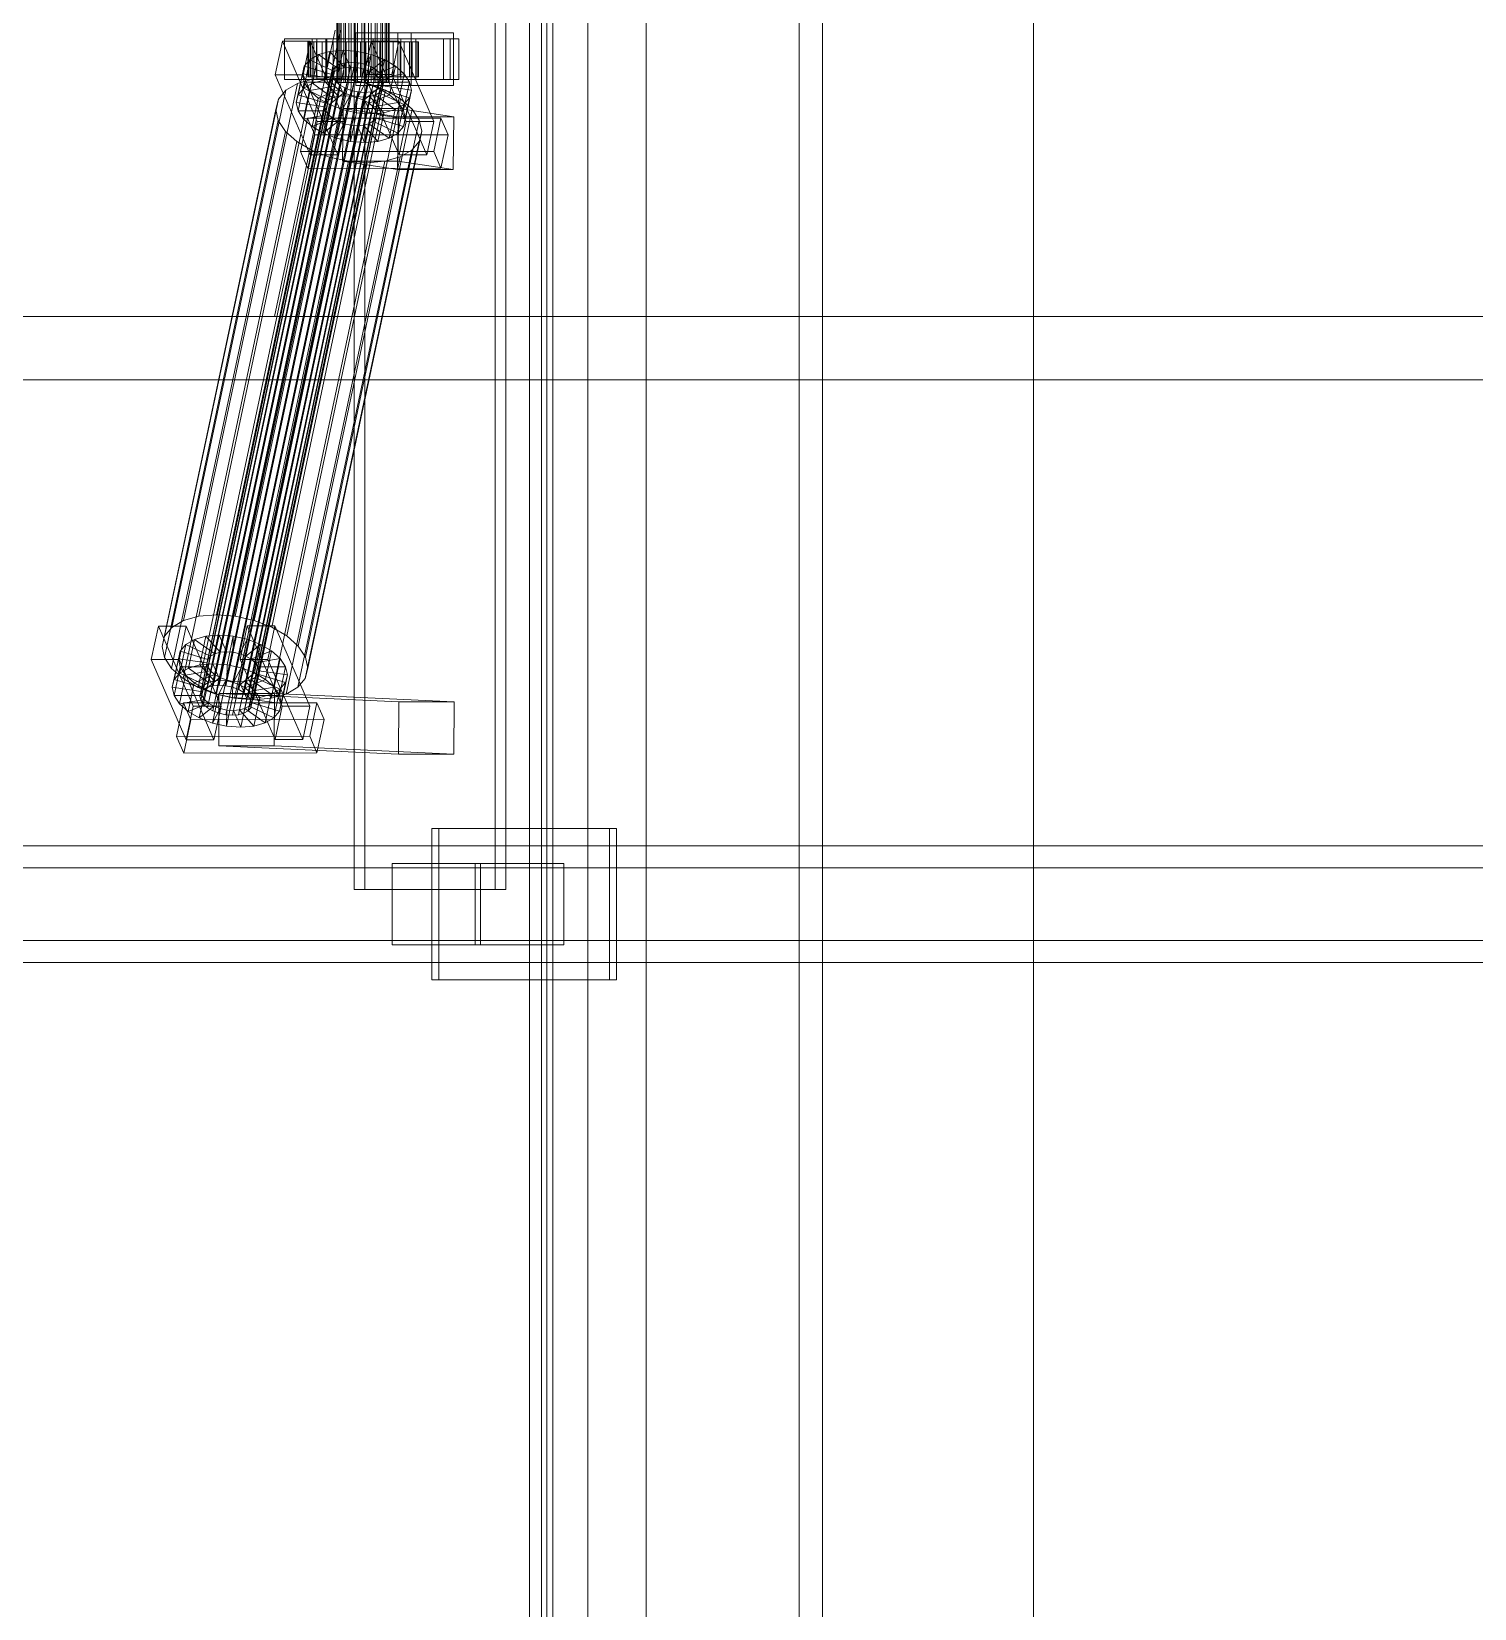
# Model space of a CAD drawing. Header units: millimetres. Extents: x -1970 to 34302, y -65268 to 6837.
# Drawn here: x 3628 to 4123, y -18672 to -18130 of the extents above; entities that cross this region are included whole.
import ezdxf

# ---------------------------------------------------------------- set-up
doc = ezdxf.new("R2010")
doc.units = ezdxf.units.MM
doc.layers.add('superior_C01', color=7, linetype='Continuous', lineweight=0)
doc.layers.add('superior_tolva', color=7, linetype='Continuous', lineweight=0)

msp = doc.modelspace()

# ---------------------------------------------------------------- linework, layer by layer
at = {"layer": 'superior_C01'}
for p, q in [((3739.091, -17575), (3739.091, -18425)), ((3742.743, -18425), (3742.743, -17575)), ((3787.481, -18425), (3787.481, -17575)), ((3791.133, -17575), (3791.133, -18425)), ((3733.111, -18148), (3733.111, -17852)), ((3733.307, -18148), (3733.307, -17852)), ((3733.528, -18148), (3733.528, -17852)), ((3734.102, -18148), (3734.102, -17852)), ((3734.529, -18148), (3734.529, -17852)), ((3735.442, -18148), (3735.442, -17852)), ((3736.046, -18148), (3736.046, -17852)), ((3737.236, -18148), (3737.236, -17852)), ((3737.976, -18148), (3737.976, -17852)), ((3739.362, -18148), (3739.362, -17852)), ((3740.187, -18148), (3740.187, -17852)), ((3741.674, -18148), (3741.674, -17852)), ((3742.528, -18148), (3742.528, -17852)), ((3744.015, -18148), (3744.015, -17852)), ((3744.841, -18148), (3744.841, -17852)), ((3746.226, -18148), (3746.226, -17852)), ((3746.966, -18148), (3746.966, -17852)), ((3748.156, -18148), (3748.156, -17852)), ((3748.76, -18148), (3748.76, -17852)), ((3749.673, -18148), (3749.673, -17852)), ((3750.1, -18148), (3750.1, -17852)), ((3750.674, -17852), (3750.674, -18148)), ((3750.895, -18148), (3750.895, -17852)), ((3751.091, -18148), (3751.091, -17852)), ((3732.553, -18130), (3711.715, -18228.298)), ((3713.532, -18228.298), (3734.37, -18130)), ((3714.395, -18133.859), (3711.964, -18145.327)), ((3723.921, -18133.847), (3714.395, -18133.859)), ((3726.394, -18161.391), (3714.395, -18133.859)), ((3724.622, -18133), (3715.097, -18133)), ((3715.097, -18133), (3715.097, -18147)), ((3729.707, -18133), (3715.097, -18133)), ((3721.489, -18145.315), (3723.921, -18133.847)), ((3723.536, -18134), (3723.123, -18134)), ((3723.123, -18134), (3733.111, -18134)), ((3723.123, -18146), (3723.123, -18134)), ((3723.123, -18134), (3724.003, -18134)), ((3725.214, -18134), (3723.536, -18134)), ((3723.536, -18134), (3733.307, -18134)), ((3723.536, -18146), (3723.536, -18134)), ((3723.921, -18133.847), (3735.92, -18161.379)), ((3724.003, -18134), (3733.528, -18134)), ((3724.003, -18146), (3724.003, -18134)), ((3724.003, -18134), (3726.116, -18134)), ((3724.622, -18147), (3724.622, -18133)), ((3724.622, -18133), (3739.232, -18133)), ((3728.044, -18134), (3725.214, -18134)), ((3725.214, -18134), (3734.102, -18134)), ((3725.214, -18146), (3725.214, -18134)), ((3726.116, -18134), (3734.529, -18134)), ((3726.116, -18146), (3726.116, -18134)), ((3726.116, -18134), (3729.319, -18134)), ((3771.963, -18133), (3726.241, -18133)), ((3726.241, -18133), (3726.241, -18147)), ((3729.284, -18133), (3726.241, -18133)), ((3731.831, -18134), (3728.044, -18134)), ((3728.044, -18134), (3735.442, -18134)), ((3728.044, -18146), (3728.044, -18134)), ((3729.284, -18147), (3729.284, -18133)), ((3729.284, -18133), (3775.007, -18133)), ((3729.319, -18134), (3736.046, -18134)), ((3729.319, -18146), (3729.319, -18134)), ((3729.319, -18134), (3733.393, -18134)), ((3729.707, -18147), (3729.707, -18133)), ((3729.707, -18133), (3739.232, -18133)), ((3736.318, -18134), (3731.831, -18134)), ((3731.831, -18134), (3737.236, -18134)), ((3731.831, -18146), (3731.831, -18134)), ((3733.111, -18134), (3733.307, -18134)), ((3733.111, -18134), (3733.111, -18146)), ((3733.528, -18134), (3733.111, -18134)), ((3733.307, -18134), (3734.102, -18134)), ((3733.307, -18134), (3733.307, -18146)), ((3733.393, -18134), (3737.976, -18134)), ((3733.393, -18146), (3733.393, -18134)), ((3733.393, -18134), (3738.06, -18134)), ((3733.528, -18134), (3733.528, -18146)), ((3734.529, -18134), (3733.528, -18134)), ((3734.102, -18134), (3735.442, -18134)), ((3734.102, -18134), (3734.102, -18146)), ((3734.529, -18134), (3734.529, -18146)), ((3736.046, -18134), (3734.529, -18134)), ((3735.442, -18134), (3737.236, -18134)), ((3735.442, -18134), (3735.442, -18146)), ((3736.046, -18134), (3736.046, -18146)), ((3737.976, -18134), (3736.046, -18134)), ((3741.199, -18134), (3736.318, -18134)), ((3736.318, -18134), (3739.362, -18134)), ((3736.318, -18146), (3736.318, -18134)), ((3737.236, -18134), (3739.362, -18134)), ((3737.236, -18134), (3737.236, -18146)), ((3737.976, -18134), (3737.976, -18146)), ((3740.187, -18134), (3737.976, -18134)), ((3738.06, -18134), (3740.187, -18134)), ((3738.06, -18146), (3738.06, -18134)), ((3738.06, -18134), (3743.003, -18134)), ((3739.232, -18133), (3739.232, -18147)), ((3739.362, -18134), (3741.674, -18134)), ((3739.362, -18134), (3739.362, -18146)), ((3758.627, -18131), (3739.576, -18131)), ((3739.576, -18131), (3739.576, -18149)), ((3754.065, -18131), (3739.576, -18131)), ((3740.187, -18134), (3740.187, -18146)), ((3742.528, -18134), (3740.187, -18134)), ((3746.142, -18134), (3741.199, -18134)), ((3741.199, -18134), (3741.674, -18134)), ((3741.199, -18146), (3741.199, -18134)), ((3741.674, -18134), (3744.015, -18134)), ((3741.674, -18134), (3741.674, -18146)), ((3744.877, -18133.821), (3742.446, -18145.289)), ((3743.003, -18134), (3742.528, -18134)), ((3742.528, -18134), (3742.528, -18146)), ((3744.841, -18134), (3742.528, -18134)), ((3743.003, -18146), (3743.003, -18134)), ((3743.003, -18134), (3747.884, -18134)), ((3746.142, -18134), (3744.015, -18134)), ((3744.015, -18134), (3746.226, -18134)), ((3744.015, -18134), (3744.015, -18146)), ((3747.884, -18134), (3744.841, -18134)), ((3744.841, -18134), (3744.841, -18146)), ((3746.966, -18134), (3744.841, -18134)), ((3754.402, -18133.809), (3744.877, -18133.821)), ((3756.876, -18161.353), (3744.877, -18133.821)), ((3755.104, -18133), (3745.579, -18133)), ((3745.579, -18133), (3745.579, -18147)), ((3760.189, -18133), (3745.579, -18133)), ((3750.809, -18134), (3746.142, -18134)), ((3746.142, -18146), (3746.142, -18134)), ((3750.809, -18134), (3746.226, -18134)), ((3746.226, -18134), (3748.156, -18134)), ((3746.226, -18134), (3746.226, -18146)), ((3752.371, -18134), (3746.966, -18134)), ((3746.966, -18134), (3746.966, -18146)), ((3748.76, -18134), (3746.966, -18134)), ((3747.884, -18146), (3747.884, -18134)), ((3747.884, -18134), (3752.371, -18134)), ((3754.883, -18134), (3748.156, -18134)), ((3748.156, -18134), (3749.673, -18134)), ((3748.156, -18134), (3748.156, -18146)), ((3756.159, -18134), (3748.76, -18134)), ((3748.76, -18134), (3748.76, -18146)), ((3750.1, -18134), (3748.76, -18134)), ((3758.086, -18134), (3749.673, -18134)), ((3749.673, -18134), (3750.674, -18134)), ((3749.673, -18134), (3749.673, -18146)), ((3758.988, -18134), (3750.1, -18134)), ((3750.1, -18134), (3750.1, -18146)), ((3750.895, -18134), (3750.1, -18134)), ((3750.674, -18134), (3760.2, -18134)), ((3750.674, -18146), (3750.674, -18134)), ((3750.674, -18134), (3751.091, -18134)), ((3754.883, -18134), (3750.809, -18134)), ((3750.809, -18146), (3750.809, -18134)), ((3760.666, -18134), (3750.895, -18134)), ((3750.895, -18134), (3750.895, -18146)), ((3751.091, -18134), (3750.895, -18134)), ((3761.08, -18134), (3751.091, -18134)), ((3751.091, -18134), (3751.091, -18146)), ((3751.971, -18145.277), (3754.402, -18133.809)), ((3752.371, -18146), (3752.371, -18134)), ((3752.371, -18134), (3756.159, -18134)), ((3754.065, -18149), (3754.065, -18131)), ((3754.065, -18131), (3773.116, -18131)), ((3754.402, -18133.809), (3766.401, -18161.341)), ((3758.086, -18134), (3754.883, -18134)), ((3754.883, -18146), (3754.883, -18134)), ((3755.104, -18147), (3755.104, -18133)), ((3755.104, -18133), (3769.714, -18133)), ((3756.159, -18146), (3756.159, -18134)), ((3756.159, -18134), (3758.988, -18134)), ((3760.2, -18134), (3758.086, -18134)), ((3758.086, -18146), (3758.086, -18134)), ((3758.627, -18149), (3758.627, -18131)), ((3758.627, -18131), (3773.116, -18131)), ((3758.988, -18146), (3758.988, -18134)), ((3758.988, -18134), (3760.666, -18134)), ((3760.189, -18147), (3760.189, -18133)), ((3760.189, -18133), (3769.714, -18133)), ((3760.2, -18134), (3760.2, -18146)), ((3761.08, -18134), (3760.2, -18134)), ((3760.666, -18146), (3760.666, -18134)), ((3760.666, -18134), (3761.08, -18134)), ((3761.08, -18146), (3761.08, -18134)), ((3769.714, -18133), (3769.714, -18147)), ((3771.963, -18147), (3771.963, -18133)), ((3771.963, -18133), (3775.007, -18133)), ((3773.116, -18131), (3773.116, -18149)), ((3775.007, -18133), (3775.007, -18147)), ((3690.607, -18355.022), (3735.93, -18141.224)), ((3692.749, -18354.844), (3738.072, -18141.045)), ((3695.045, -18355.017), (3740.368, -18141.218)), ((3721.735, -18149.985), (3723.818, -18140.156)), ((3723.818, -18140.156), (3721.926, -18142.416)), ((3726.812, -18138.419), (3723.818, -18140.156)), ((3723.818, -18140.156), (3732.322, -18144.203)), ((3724.728, -18148.249), (3726.812, -18138.419)), ((3730.702, -18137.325), (3726.812, -18138.419)), ((3726.812, -18138.419), (3733.74, -18143.38)), ((3728.619, -18147.155), (3730.702, -18137.325)), ((3735.225, -18136.948), (3730.702, -18137.325)), ((3730.702, -18137.325), (3735.583, -18142.862)), ((3733.141, -18146.777), (3735.225, -18136.948)), ((3735.93, -18141.224), (3734.087, -18141.742)), ((3740.071, -18137.313), (3735.225, -18136.948)), ((3735.225, -18136.948), (3737.725, -18142.683)), ((3738.072, -18141.045), (3735.93, -18141.224)), ((3737.987, -18147.143), (3740.071, -18137.313)), ((3740.368, -18141.218), (3738.072, -18141.045)), ((3740.071, -18137.313), (3740.02, -18142.856)), ((3744.91, -18138.396), (3740.071, -18137.313)), ((3742.66, -18141.731), (3740.368, -18141.218)), ((3744.91, -18138.396), (3742.313, -18143.369)), ((3742.827, -18148.226), (3744.91, -18138.396)), ((3749.414, -18140.123), (3744.446, -18144.188)), ((3749.414, -18140.123), (3744.91, -18138.396)), ((3747.33, -18149.953), (3749.414, -18140.123)), ((3753.273, -18142.377), (3749.414, -18140.123)), ((3686.136, -18358.68), (3731.459, -18144.881)), ((3686.426, -18360.017), (3731.749, -18146.218)), ((3686.45, -18357.434), (3731.773, -18143.635)), ((3687.346, -18356.363), (3732.669, -18142.565)), ((3688.764, -18355.541), (3734.087, -18141.742)), ((3691.775, -18330.692), (3730.847, -18146.383)), ((3697.337, -18355.53), (3742.66, -18141.731)), ((3699.47, -18356.348), (3744.793, -18142.549)), ((3701.298, -18357.415), (3746.621, -18143.617)), ((3702.698, -18358.659), (3748.02, -18144.861)), ((3748.895, -18146.196), (3703.572, -18359.995)), ((3711.964, -18145.327), (3721.489, -18145.315)), ((3711.964, -18145.327), (3723.963, -18172.859)), ((3719.18, -18154.877), (3721.263, -18145.047)), ((3719.842, -18152.246), (3721.926, -18142.416)), ((3721.926, -18142.416), (3721.263, -18145.047)), ((3721.263, -18145.047), (3731.111, -18146.52)), ((3721.263, -18145.047), (3721.876, -18147.868)), ((3733.489, -18172.847), (3721.489, -18145.315)), ((3721.926, -18142.416), (3731.425, -18145.274)), ((3733.111, -18146), (3723.123, -18146)), ((3723.123, -18146), (3723.536, -18146)), ((3724.003, -18146), (3723.123, -18146)), ((3733.307, -18146), (3723.536, -18146)), ((3723.536, -18146), (3725.214, -18146)), ((3733.528, -18146), (3724.003, -18146)), ((3726.116, -18146), (3724.003, -18146)), ((3730.847, -18146.383), (3724.801, -18146.887)), ((3734.102, -18146), (3725.214, -18146)), ((3725.214, -18146), (3728.044, -18146)), ((3734.529, -18146), (3726.116, -18146)), ((3729.319, -18146), (3726.116, -18146)), ((3735.442, -18146), (3728.044, -18146)), ((3728.044, -18146), (3731.831, -18146)), ((3731.111, -18146.52), (3729.028, -18156.35)), ((3736.046, -18146), (3729.319, -18146)), ((3733.393, -18146), (3729.319, -18146)), ((3731.425, -18145.274), (3729.341, -18155.103)), ((3732.322, -18144.203), (3730.238, -18154.033)), ((3737.325, -18146.872), (3730.847, -18146.383)), ((3731.111, -18146.52), (3731.425, -18145.274)), ((3731.402, -18147.856), (3731.111, -18146.52)), ((3731.425, -18145.274), (3732.322, -18144.203)), ((3731.773, -18143.635), (3731.459, -18144.881)), ((3731.459, -18144.881), (3731.749, -18146.218)), ((3733.74, -18143.38), (3731.656, -18153.21)), ((3731.749, -18146.218), (3732.623, -18147.554)), ((3732.669, -18142.565), (3731.773, -18143.635)), ((3737.236, -18146), (3731.831, -18146)), ((3731.831, -18146), (3736.318, -18146)), ((3732.322, -18144.203), (3733.74, -18143.38)), ((3734.087, -18141.742), (3732.669, -18142.565)), ((3733.307, -18146), (3733.111, -18146)), ((3733.111, -18146), (3733.528, -18146)), ((3734.102, -18146), (3733.307, -18146)), ((3737.976, -18146), (3733.393, -18146)), ((3738.06, -18146), (3733.393, -18146)), ((3735.583, -18142.862), (3733.499, -18152.692)), ((3733.528, -18146), (3734.529, -18146)), ((3733.74, -18143.38), (3735.583, -18142.862)), ((3735.442, -18146), (3734.102, -18146)), ((3734.529, -18146), (3736.046, -18146)), ((3737.236, -18146), (3735.442, -18146)), ((3735.583, -18142.862), (3737.725, -18142.683)), ((3737.725, -18142.683), (3735.641, -18152.513)), ((3736.046, -18146), (3737.976, -18146)), ((3739.362, -18146), (3736.318, -18146)), ((3736.318, -18146), (3741.199, -18146)), ((3739.362, -18146), (3737.236, -18146)), ((3737.725, -18142.683), (3740.02, -18142.856)), ((3740.02, -18142.856), (3737.936, -18152.686)), ((3737.976, -18146), (3740.187, -18146)), ((3740.187, -18146), (3738.06, -18146)), ((3743.003, -18146), (3738.06, -18146)), ((3741.674, -18146), (3739.362, -18146)), ((3740.02, -18142.856), (3742.313, -18143.369)), ((3740.187, -18146), (3742.528, -18146)), ((3742.313, -18143.369), (3740.229, -18153.199)), ((3741.674, -18146), (3741.199, -18146)), ((3741.199, -18146), (3746.142, -18146)), ((3744.015, -18146), (3741.674, -18146)), ((3742.313, -18143.369), (3744.446, -18144.188)), ((3744.446, -18144.188), (3742.362, -18154.017)), ((3742.446, -18145.289), (3751.971, -18145.277)), ((3742.446, -18145.289), (3754.445, -18172.821)), ((3742.528, -18146), (3743.003, -18146)), ((3742.528, -18146), (3744.841, -18146)), ((3744.793, -18142.549), (3742.66, -18141.731)), ((3747.884, -18146), (3743.003, -18146)), ((3746.226, -18146), (3744.015, -18146)), ((3744.015, -18146), (3746.142, -18146)), ((3746.274, -18145.255), (3744.19, -18155.085)), ((3744.446, -18144.188), (3746.274, -18145.255)), ((3746.621, -18143.617), (3744.793, -18142.549)), ((3744.841, -18146), (3747.884, -18146)), ((3744.841, -18146), (3746.966, -18146)), ((3747.673, -18146.499), (3745.589, -18156.329)), ((3746.142, -18146), (3750.809, -18146)), ((3748.156, -18146), (3746.226, -18146)), ((3746.226, -18146), (3750.809, -18146)), ((3753.273, -18142.377), (3746.274, -18145.255)), ((3746.274, -18145.255), (3747.673, -18146.499)), ((3748.02, -18144.861), (3746.621, -18143.617)), ((3746.966, -18146), (3752.371, -18146)), ((3746.966, -18146), (3748.76, -18146)), ((3756.227, -18145.003), (3747.673, -18146.499)), ((3747.673, -18146.499), (3748.548, -18147.835)), ((3752.371, -18146), (3747.884, -18146)), ((3748.895, -18146.196), (3748.02, -18144.861)), ((3749.673, -18146), (3748.156, -18146)), ((3748.156, -18146), (3754.883, -18146)), ((3748.76, -18146), (3756.159, -18146)), ((3748.76, -18146), (3750.1, -18146)), ((3749.185, -18147.533), (3748.895, -18146.196)), ((3750.674, -18146), (3749.673, -18146)), ((3749.673, -18146), (3758.086, -18146)), ((3750.1, -18146), (3758.988, -18146)), ((3750.1, -18146), (3750.895, -18146)), ((3760.2, -18146), (3750.674, -18146)), ((3751.091, -18146), (3750.674, -18146)), ((3750.809, -18146), (3754.883, -18146)), ((3750.895, -18146), (3760.666, -18146)), ((3750.895, -18146), (3751.091, -18146)), ((3751.091, -18146), (3761.08, -18146)), ((3751.19, -18152.207), (3753.273, -18142.377)), ((3763.97, -18172.809), (3751.971, -18145.277)), ((3756.159, -18146), (3752.371, -18146)), ((3756.227, -18145.003), (3753.273, -18142.377)), ((3754.143, -18154.833), (3756.227, -18145.003)), ((3754.883, -18146), (3758.086, -18146)), ((3758.988, -18146), (3756.159, -18146)), ((3758.073, -18147.823), (3756.227, -18145.003)), ((3758.086, -18146), (3760.2, -18146)), ((3760.666, -18146), (3758.988, -18146)), ((3760.2, -18146), (3761.08, -18146)), ((3761.08, -18146), (3760.666, -18146)), ((3676.527, -18334.981), (3715.598, -18150.672)), ((3680.528, -18332.659), (3719.6, -18148.35)), ((3685.729, -18331.197), (3724.801, -18146.887)), ((3687.3, -18361.352), (3732.623, -18147.554)), ((3688.7, -18362.596), (3734.022, -18148.798)), ((3690.528, -18363.664), (3735.851, -18149.865)), ((3692.661, -18364.482), (3737.984, -18150.683)), ((3694.953, -18364.995), (3740.276, -18151.196)), ((3697.249, -18365.168), (3742.572, -18151.369)), ((3698.254, -18331.181), (3737.325, -18146.872)), ((3699.391, -18364.989), (3744.714, -18151.191)), ((3701.234, -18364.471), (3746.557, -18150.672)), ((3702.652, -18363.648), (3747.975, -18149.85)), ((3703.548, -18362.578), (3748.871, -18148.779)), ((3703.862, -18361.332), (3749.185, -18147.533)), ((3704.723, -18332.629), (3743.795, -18148.32)), ((3710.743, -18334.938), (3749.815, -18150.629)), ((3715.598, -18150.672), (3713.068, -18153.694)), ((3715.097, -18147), (3724.622, -18147)), ((3715.097, -18147), (3729.707, -18147)), ((3719.6, -18148.35), (3715.598, -18150.672)), ((3724.801, -18146.887), (3719.6, -18148.35)), ((3719.792, -18157.698), (3721.876, -18147.868)), ((3719.842, -18152.246), (3721.735, -18149.985)), ((3721.638, -18160.518), (3723.722, -18150.688)), ((3721.735, -18149.985), (3724.728, -18148.249)), ((3730.238, -18154.033), (3721.735, -18149.985)), ((3721.876, -18147.868), (3731.402, -18147.856)), ((3721.876, -18147.868), (3723.722, -18150.688)), ((3723.722, -18150.688), (3732.276, -18149.192)), ((3723.722, -18150.688), (3726.676, -18153.314)), ((3739.232, -18147), (3724.622, -18147)), ((3724.728, -18148.249), (3728.619, -18147.155)), ((3731.656, -18153.21), (3724.728, -18148.249)), ((3726.241, -18147), (3771.963, -18147)), ((3726.241, -18147), (3729.284, -18147)), ((3726.676, -18153.314), (3733.675, -18150.436)), ((3728.619, -18147.155), (3733.141, -18146.777)), ((3733.499, -18152.692), (3728.619, -18147.155)), ((3775.007, -18147), (3729.284, -18147)), ((3731.402, -18147.856), (3729.318, -18157.686)), ((3739.232, -18147), (3729.707, -18147)), ((3732.276, -18149.192), (3730.192, -18159.022)), ((3730.536, -18155.567), (3735.503, -18151.503)), ((3732.276, -18149.192), (3731.402, -18147.856)), ((3733.675, -18150.436), (3731.591, -18160.266)), ((3733.675, -18150.436), (3732.276, -18149.192)), ((3732.623, -18147.554), (3734.022, -18148.798)), ((3733.528, -18148), (3733.111, -18148)), ((3733.111, -18148), (3733.307, -18148)), ((3735.641, -18152.513), (3733.141, -18146.777)), ((3733.141, -18146.777), (3737.987, -18147.143)), ((3733.307, -18148), (3734.102, -18148)), ((3735.503, -18151.503), (3733.42, -18161.333)), ((3734.529, -18148), (3733.528, -18148)), ((3735.503, -18151.503), (3733.675, -18150.436)), ((3734.022, -18148.798), (3735.851, -18149.865)), ((3734.102, -18148), (3735.442, -18148)), ((3736.046, -18148), (3734.529, -18148)), ((3735.442, -18148), (3737.236, -18148)), ((3737.636, -18152.321), (3735.503, -18151.503)), ((3735.851, -18149.865), (3737.984, -18150.683)), ((3737.976, -18148), (3736.046, -18148)), ((3737.236, -18148), (3739.362, -18148)), ((3743.795, -18148.32), (3737.325, -18146.872)), ((3737.936, -18152.686), (3737.987, -18147.143)), ((3740.187, -18148), (3737.976, -18148)), ((3737.984, -18150.683), (3740.276, -18151.196)), ((3737.987, -18147.143), (3742.827, -18148.226)), ((3739.362, -18148), (3741.674, -18148)), ((3739.576, -18149), (3758.627, -18149)), ((3754.065, -18149), (3739.576, -18149)), ((3742.528, -18148), (3740.187, -18148)), ((3740.229, -18153.199), (3742.827, -18148.226)), ((3740.276, -18151.196), (3742.572, -18151.369)), ((3741.674, -18148), (3744.015, -18148)), ((3742.362, -18154.017), (3747.33, -18149.953)), ((3744.841, -18148), (3742.528, -18148)), ((3742.572, -18151.369), (3744.714, -18151.191)), ((3742.827, -18148.226), (3747.33, -18149.953)), ((3749.815, -18150.629), (3743.795, -18148.32)), ((3744.015, -18148), (3746.226, -18148)), ((3744.714, -18151.191), (3746.557, -18150.672)), ((3746.966, -18148), (3744.841, -18148)), ((3747.627, -18151.488), (3745.544, -18161.318)), ((3745.579, -18147), (3755.104, -18147)), ((3745.579, -18147), (3760.189, -18147)), ((3747.627, -18151.488), (3746.209, -18152.311)), ((3746.226, -18148), (3748.156, -18148)), ((3748.524, -18150.417), (3746.44, -18160.247)), ((3746.464, -18157.665), (3748.548, -18147.835)), ((3746.557, -18150.672), (3747.975, -18149.85)), ((3748.838, -18149.171), (3746.754, -18159.001)), ((3748.76, -18148), (3746.966, -18148)), ((3747.33, -18149.953), (3751.19, -18152.207)), ((3748.524, -18150.417), (3747.627, -18151.488)), ((3756.131, -18155.535), (3747.627, -18151.488)), ((3747.975, -18149.85), (3748.871, -18148.779)), ((3748.156, -18148), (3749.673, -18148)), ((3748.838, -18149.171), (3748.524, -18150.417)), ((3758.023, -18153.275), (3748.524, -18150.417)), ((3748.548, -18147.835), (3758.073, -18147.823)), ((3748.548, -18147.835), (3748.838, -18149.171)), ((3750.1, -18148), (3748.76, -18148)), ((3758.686, -18150.644), (3748.838, -18149.171)), ((3748.871, -18148.779), (3749.185, -18147.533)), ((3749.673, -18148), (3750.674, -18148)), ((3754.975, -18153.641), (3749.815, -18150.629)), ((3750.895, -18148), (3750.1, -18148)), ((3750.674, -18148), (3751.091, -18148)), ((3751.091, -18148), (3750.895, -18148)), ((3773.116, -18149), (3754.065, -18149)), ((3769.714, -18147), (3755.104, -18147)), ((3758.073, -18147.823), (3755.989, -18157.653)), ((3756.602, -18160.474), (3758.686, -18150.644)), ((3758.023, -18153.275), (3758.686, -18150.644)), ((3758.686, -18150.644), (3758.073, -18147.823)), ((3773.116, -18149), (3758.627, -18149)), ((3769.714, -18147), (3760.189, -18147)), ((3775.007, -18147), (3771.963, -18147)), ((3673.111, -18341.52), (3712.182, -18157.211)), ((3673.997, -18338.003), (3713.068, -18153.694)), ((3713.068, -18153.694), (3712.182, -18157.211)), ((3712.182, -18157.211), (3713.001, -18160.982)), ((3715.903, -18337.95), (3754.975, -18153.641)), ((3719.18, -18154.877), (3719.842, -18152.246)), ((3729.028, -18156.35), (3719.18, -18154.877)), ((3719.792, -18157.698), (3719.18, -18154.877)), ((3729.341, -18155.103), (3719.842, -18152.246)), ((3719.852, -18341.461), (3758.923, -18157.152)), ((3724.592, -18163.144), (3726.676, -18153.314)), ((3726.676, -18153.314), (3730.536, -18155.567)), ((3728.452, -18165.397), (3730.536, -18155.567)), ((3729.341, -18155.103), (3729.028, -18156.35)), ((3729.028, -18156.35), (3729.318, -18157.686)), ((3730.238, -18154.033), (3729.341, -18155.103)), ((3731.656, -18153.21), (3730.238, -18154.033)), ((3730.536, -18155.567), (3735.039, -18157.295)), ((3733.499, -18152.692), (3731.656, -18153.21)), ((3732.955, -18167.125), (3735.039, -18157.295)), ((3735.641, -18152.513), (3733.499, -18152.692)), ((3735.283, -18156.962), (3735.03, -18174.943)), ((3735.039, -18157.295), (3737.636, -18152.321)), ((3735.039, -18157.295), (3739.878, -18158.378)), ((3754.334, -18156.962), (3735.283, -18156.962)), ((3754.185, -18159.83), (3735.283, -18156.962)), ((3737.636, -18152.321), (3735.553, -18162.151)), ((3737.936, -18152.686), (3735.641, -18152.513)), ((3739.929, -18152.835), (3737.636, -18152.321)), ((3739.929, -18152.835), (3737.845, -18162.664)), ((3740.229, -18153.199), (3737.936, -18152.686)), ((3739.878, -18158.378), (3739.929, -18152.835)), ((3742.224, -18153.008), (3739.929, -18152.835)), ((3742.224, -18153.008), (3740.141, -18162.837)), ((3742.362, -18154.017), (3740.229, -18153.199)), ((3744.367, -18152.829), (3742.224, -18153.008)), ((3744.724, -18158.743), (3742.224, -18153.008)), ((3744.367, -18152.829), (3742.283, -18162.659)), ((3744.19, -18155.085), (3742.362, -18154.017)), ((3746.209, -18152.311), (3744.126, -18162.14)), ((3744.19, -18155.085), (3751.19, -18152.207)), ((3745.589, -18156.329), (3744.19, -18155.085)), ((3746.209, -18152.311), (3744.367, -18152.829)), ((3749.247, -18158.366), (3744.367, -18152.829)), ((3745.589, -18156.329), (3754.143, -18154.833)), ((3746.464, -18157.665), (3745.589, -18156.329)), ((3753.137, -18157.272), (3746.209, -18152.311)), ((3749.247, -18158.366), (3753.137, -18157.272)), ((3751.053, -18167.102), (3753.137, -18157.272)), ((3751.19, -18152.207), (3754.143, -18154.833)), ((3753.137, -18157.272), (3756.131, -18155.535)), ((3754.047, -18165.365), (3756.131, -18155.535)), ((3754.081, -18174.943), (3754.334, -18156.962)), ((3754.143, -18154.833), (3755.989, -18157.653)), ((3754.334, -18156.962), (3773.236, -18159.83)), ((3758.923, -18157.152), (3754.975, -18153.641)), ((3755.939, -18163.105), (3758.023, -18153.275)), ((3756.131, -18155.535), (3758.023, -18153.275)), ((3761.391, -18160.922), (3758.923, -18157.152)), ((3673.93, -18345.291), (3713.001, -18160.982)), ((3713.001, -18160.982), (3715.469, -18164.752)), ((3729.318, -18157.686), (3719.792, -18157.698)), ((3721.638, -18160.518), (3719.792, -18157.698)), ((3723.037, -18160.247), (3720.605, -18171.715)), ((3730.192, -18159.022), (3721.638, -18160.518)), ((3724.592, -18163.144), (3721.638, -18160.518)), ((3761.391, -18160.922), (3722.32, -18345.231)), ((3768.759, -18160.19), (3723.037, -18160.247)), ((3725.536, -18165.983), (3723.037, -18160.247)), ((3723.963, -18172.859), (3726.394, -18161.391)), ((3731.591, -18160.266), (3724.592, -18163.144)), ((3726.394, -18161.391), (3735.92, -18161.379)), ((3733.42, -18161.333), (3728.452, -18165.397)), ((3729.318, -18157.686), (3730.192, -18159.022)), ((3730.192, -18159.022), (3731.591, -18160.266)), ((3731.591, -18160.266), (3733.42, -18161.333)), ((3735.553, -18162.151), (3732.955, -18167.125)), ((3733.42, -18161.333), (3735.553, -18162.151)), ((3735.92, -18161.379), (3733.489, -18172.847)), ((3735.553, -18162.151), (3737.845, -18162.664)), ((3737.794, -18168.208), (3739.878, -18158.378)), ((3737.845, -18162.664), (3737.794, -18168.208)), ((3737.845, -18162.664), (3740.141, -18162.837)), ((3739.878, -18158.378), (3744.724, -18158.743)), ((3740.141, -18162.837), (3742.283, -18162.659)), ((3740.141, -18162.837), (3742.64, -18168.573)), ((3742.283, -18162.659), (3744.126, -18162.14)), ((3742.283, -18162.659), (3747.163, -18168.196)), ((3742.64, -18168.573), (3744.724, -18158.743)), ((3744.126, -18162.14), (3745.544, -18161.318)), ((3744.126, -18162.14), (3751.053, -18167.102)), ((3744.724, -18158.743), (3749.247, -18158.366)), ((3745.544, -18161.318), (3746.44, -18160.247)), ((3745.544, -18161.318), (3754.047, -18165.365)), ((3746.44, -18160.247), (3746.754, -18159.001)), ((3746.44, -18160.247), (3755.939, -18163.105)), ((3755.989, -18157.653), (3746.464, -18157.665)), ((3746.754, -18159.001), (3746.464, -18157.665)), ((3746.754, -18159.001), (3756.602, -18160.474)), ((3747.163, -18168.196), (3749.247, -18158.366)), ((3753.932, -18177.811), (3754.185, -18159.83)), ((3754.185, -18159.83), (3773.236, -18159.83)), ((3754.445, -18172.821), (3756.876, -18161.353)), ((3756.602, -18160.474), (3755.939, -18163.105)), ((3755.989, -18157.653), (3756.602, -18160.474)), ((3756.876, -18161.353), (3766.401, -18161.341)), ((3762.21, -18164.693), (3761.391, -18160.922)), ((3766.401, -18161.341), (3763.97, -18172.809)), ((3766.328, -18171.658), (3768.759, -18160.19)), ((3768.759, -18160.19), (3771.259, -18165.926)), ((3773.236, -18159.83), (3772.983, -18177.811)), ((3676.398, -18349.061), (3715.469, -18164.752)), ((3680.346, -18352.572), (3719.418, -18168.263)), ((3715.469, -18164.752), (3719.418, -18168.263)), ((3719.418, -18168.263), (3724.578, -18171.275)), ((3722.253, -18352.519), (3761.324, -18168.21)), ((3723.105, -18177.451), (3725.536, -18165.983)), ((3723.138, -18349.002), (3762.21, -18164.693)), ((3728.452, -18165.397), (3724.592, -18163.144)), ((3725.536, -18165.983), (3771.259, -18165.926)), ((3732.955, -18167.125), (3728.452, -18165.397)), ((3737.794, -18168.208), (3732.955, -18167.125)), ((3742.64, -18168.573), (3737.794, -18168.208)), ((3747.163, -18168.196), (3742.64, -18168.573)), ((3751.053, -18167.102), (3747.163, -18168.196)), ((3754.047, -18165.365), (3751.053, -18167.102)), ((3755.939, -18163.105), (3754.047, -18165.365)), ((3758.794, -18171.232), (3761.324, -18168.21)), ((3761.324, -18168.21), (3762.21, -18164.693)), ((3771.259, -18165.926), (3768.828, -18177.394)), ((3685.506, -18355.584), (3724.578, -18171.275)), ((3691.526, -18357.893), (3730.598, -18173.584)), ((3715.721, -18357.863), (3754.792, -18173.554)), ((3719.723, -18355.541), (3758.794, -18171.232)), ((3720.605, -18171.715), (3766.328, -18171.658)), ((3720.605, -18171.715), (3723.105, -18177.451)), ((3733.489, -18172.847), (3723.963, -18172.859)), ((3724.578, -18171.275), (3730.598, -18173.584)), ((3730.598, -18173.584), (3737.067, -18175.032)), ((3749.591, -18175.016), (3754.792, -18173.554)), ((3763.97, -18172.809), (3754.445, -18172.821)), ((3754.792, -18173.554), (3758.794, -18171.232)), ((3768.828, -18177.394), (3766.328, -18171.658)), ((3697.996, -18359.341), (3737.067, -18175.032)), ((3704.474, -18359.83), (3743.546, -18175.521)), ((3710.52, -18359.326), (3749.591, -18175.016)), ((3768.828, -18177.394), (3723.105, -18177.451)), ((3735.03, -18174.943), (3754.081, -18174.943)), ((3753.932, -18177.811), (3735.03, -18174.943)), ((3737.067, -18175.032), (3743.546, -18175.521)), ((3743.546, -18175.521), (3749.591, -18175.016)), ((3772.983, -18177.811), (3753.932, -18177.811)), ((3772.983, -18177.811), (3754.081, -18174.943)), ((3711.715, -18228.298), (2777.706, -18228.298)), ((2779.522, -18228.298), (3713.532, -18228.298)), ((3711.715, -18228.298), (3713.532, -18228.298)), ((4645.725, -18228.298), (3711.715, -18228.298)), ((3713.532, -18228.298), (4647.542, -18228.298)), ((11044.69, -18250), (2005.168, -18250)), ((2006.698, -18250), (11046.22, -18250)), ((3685.729, -18331.197), (3691.775, -18330.692)), ((3691.775, -18330.692), (3698.254, -18331.181)), ((3671.851, -18334.551), (3669.419, -18346.02)), ((3681.376, -18334.539), (3671.851, -18334.551)), ((3683.85, -18362.083), (3671.851, -18334.551)), ((3673.997, -18338.003), (3676.527, -18334.981)), ((3676.527, -18334.981), (3680.528, -18332.659)), ((3678.945, -18346.008), (3681.376, -18334.539)), ((3680.528, -18332.659), (3685.729, -18331.197)), ((3681.376, -18334.539), (3693.375, -18362.071)), ((3698.254, -18331.181), (3704.723, -18332.629)), ((3702.332, -18334.513), (3699.901, -18345.981)), ((3711.858, -18334.501), (3702.332, -18334.513)), ((3714.331, -18362.045), (3702.332, -18334.513)), ((3704.723, -18332.629), (3710.743, -18334.938)), ((3709.427, -18345.969), (3711.858, -18334.501)), ((3710.743, -18334.938), (3715.903, -18337.95)), ((3711.858, -18334.501), (3723.857, -18362.033)), ((3673.111, -18341.52), (3673.997, -18338.003)), ((3673.93, -18345.291), (3673.111, -18341.52)), ((3679.19, -18350.678), (3681.274, -18340.848)), ((3681.274, -18340.848), (3679.382, -18343.108)), ((3684.268, -18339.111), (3681.274, -18340.848)), ((3681.274, -18340.848), (3689.777, -18344.895)), ((3682.184, -18348.941), (3684.268, -18339.111)), ((3688.158, -18338.017), (3684.268, -18339.111)), ((3684.268, -18339.111), (3691.195, -18344.073)), ((3686.074, -18347.847), (3688.158, -18338.017)), ((3692.68, -18337.64), (3688.158, -18338.017)), ((3688.158, -18338.017), (3693.038, -18343.554)), ((3690.597, -18347.47), (3692.68, -18337.64)), ((3697.526, -18338.005), (3692.68, -18337.64)), ((3692.68, -18337.64), (3695.18, -18343.376)), ((3695.443, -18347.835), (3697.526, -18338.005)), ((3697.526, -18338.005), (3697.476, -18343.549)), ((3702.366, -18339.088), (3697.526, -18338.005)), ((3702.366, -18339.088), (3699.768, -18344.062)), ((3700.282, -18348.918), (3702.366, -18339.088)), ((3706.869, -18340.816), (3701.901, -18344.88)), ((3706.869, -18340.816), (3702.366, -18339.088)), ((3704.785, -18350.645), (3706.869, -18340.816)), ((3710.729, -18343.069), (3706.869, -18340.816)), ((3715.903, -18337.95), (3719.852, -18341.461)), ((3719.852, -18341.461), (3722.32, -18345.231)), ((3669.419, -18346.02), (3678.945, -18346.008)), ((3669.419, -18346.02), (3681.419, -18373.551)), ((3676.398, -18349.061), (3673.93, -18345.291)), ((3676.635, -18355.569), (3678.719, -18345.739)), ((3677.298, -18352.938), (3679.382, -18343.108)), ((3679.382, -18343.108), (3678.719, -18345.739)), ((3678.719, -18345.739), (3688.567, -18347.212)), ((3678.719, -18345.739), (3679.332, -18348.56)), ((3690.944, -18373.539), (3678.945, -18346.008)), ((3679.382, -18343.108), (3688.881, -18345.966)), ((3688.881, -18345.966), (3686.797, -18355.796)), ((3689.777, -18344.895), (3687.693, -18354.725)), ((3688.567, -18347.212), (3688.881, -18345.966)), ((3688.881, -18345.966), (3689.777, -18344.895)), ((3691.195, -18344.073), (3689.111, -18353.902)), ((3689.777, -18344.895), (3691.195, -18344.073)), ((3693.038, -18343.554), (3690.954, -18353.384)), ((3691.195, -18344.073), (3693.038, -18343.554)), ((3693.038, -18343.554), (3695.18, -18343.376)), ((3695.18, -18343.376), (3693.096, -18353.205)), ((3695.18, -18343.376), (3697.476, -18343.549)), ((3697.476, -18343.549), (3695.392, -18353.378)), ((3697.476, -18343.549), (3699.768, -18344.062)), ((3699.768, -18344.062), (3697.684, -18353.892)), ((3699.768, -18344.062), (3701.901, -18344.88)), ((3701.901, -18344.88), (3699.817, -18354.71)), ((3699.901, -18345.981), (3709.427, -18345.969)), ((3699.901, -18345.981), (3711.9, -18373.513)), ((3703.73, -18345.947), (3701.646, -18355.777)), ((3701.901, -18344.88), (3703.73, -18345.947)), ((3710.729, -18343.069), (3703.73, -18345.947)), ((3703.73, -18345.947), (3705.129, -18347.191)), ((3713.683, -18345.695), (3705.129, -18347.191)), ((3708.645, -18352.899), (3710.729, -18343.069)), ((3721.426, -18373.501), (3709.427, -18345.969)), ((3713.683, -18345.695), (3710.729, -18343.069)), ((3711.599, -18355.525), (3713.683, -18345.695)), ((3715.529, -18348.515), (3713.683, -18345.695)), ((3722.32, -18345.231), (3723.138, -18349.002)), ((3680.346, -18352.572), (3676.398, -18349.061)), ((3677.248, -18358.39), (3679.332, -18348.56)), ((3677.298, -18352.938), (3679.19, -18350.678)), ((3679.094, -18361.21), (3681.178, -18351.38)), ((3679.19, -18350.678), (3682.184, -18348.941)), ((3687.693, -18354.725), (3679.19, -18350.678)), ((3679.332, -18348.56), (3688.857, -18348.548)), ((3679.332, -18348.56), (3681.178, -18351.38)), ((3681.178, -18351.38), (3689.732, -18349.884)), ((3681.178, -18351.38), (3684.131, -18354.006)), ((3682.184, -18348.941), (3686.074, -18347.847)), ((3689.111, -18353.902), (3682.184, -18348.941)), ((3684.131, -18354.006), (3691.131, -18351.128)), ((3686.074, -18347.847), (3690.597, -18347.47)), ((3690.954, -18353.384), (3686.074, -18347.847)), ((3688.567, -18347.212), (3686.483, -18357.042)), ((3688.857, -18348.548), (3686.773, -18358.378)), ((3689.732, -18349.884), (3687.648, -18359.714)), ((3687.991, -18356.26), (3692.959, -18352.196)), ((3688.857, -18348.548), (3688.567, -18347.212)), ((3689.732, -18349.884), (3688.857, -18348.548)), ((3691.131, -18351.128), (3689.047, -18360.958)), ((3691.131, -18351.128), (3689.732, -18349.884)), ((3693.096, -18353.205), (3690.597, -18347.47)), ((3690.597, -18347.47), (3695.443, -18347.835)), ((3692.959, -18352.196), (3690.875, -18362.025)), ((3692.959, -18352.196), (3691.131, -18351.128)), ((3695.092, -18353.014), (3692.959, -18352.196)), ((3695.392, -18353.378), (3695.443, -18347.835)), ((3695.443, -18347.835), (3700.282, -18348.918)), ((3697.684, -18353.892), (3700.282, -18348.918)), ((3699.817, -18354.71), (3704.785, -18350.645)), ((3700.282, -18348.918), (3704.785, -18350.645)), ((3705.083, -18352.18), (3702.999, -18362.01)), ((3705.129, -18347.191), (3703.045, -18357.021)), ((3705.083, -18352.18), (3703.665, -18353.003)), ((3705.979, -18351.109), (3703.896, -18360.939)), ((3703.919, -18358.357), (3706.003, -18348.527)), ((3706.293, -18349.863), (3704.209, -18359.693)), ((3704.785, -18350.645), (3708.645, -18352.899)), ((3705.979, -18351.109), (3705.083, -18352.18)), ((3713.586, -18356.228), (3705.083, -18352.18)), ((3705.129, -18347.191), (3706.003, -18348.527)), ((3706.293, -18349.863), (3705.979, -18351.109)), ((3715.479, -18353.967), (3705.979, -18351.109)), ((3706.003, -18348.527), (3715.529, -18348.515)), ((3706.003, -18348.527), (3706.293, -18349.863)), ((3716.141, -18351.336), (3706.293, -18349.863)), ((3715.529, -18348.515), (3713.445, -18358.345)), ((3714.057, -18361.166), (3716.141, -18351.336)), ((3715.479, -18353.967), (3716.141, -18351.336)), ((3716.141, -18351.336), (3715.529, -18348.515)), ((3723.138, -18349.002), (3722.253, -18352.519)), ((3676.635, -18355.569), (3677.298, -18352.938)), ((3686.483, -18357.042), (3676.635, -18355.569)), ((3677.248, -18358.39), (3676.635, -18355.569)), ((3686.797, -18355.796), (3677.298, -18352.938)), ((3685.506, -18355.584), (3680.346, -18352.572)), ((3682.047, -18363.836), (3684.131, -18354.006)), ((3684.131, -18354.006), (3687.991, -18356.26)), ((3691.526, -18357.893), (3685.506, -18355.584)), ((3685.907, -18366.09), (3687.991, -18356.26)), ((3686.136, -18358.68), (3686.45, -18357.434)), ((3686.45, -18357.434), (3687.346, -18356.363)), ((3686.797, -18355.796), (3686.483, -18357.042)), ((3686.483, -18357.042), (3686.773, -18358.378)), ((3687.693, -18354.725), (3686.797, -18355.796)), ((3687.346, -18356.363), (3688.764, -18355.541)), ((3689.111, -18353.902), (3687.693, -18354.725)), ((3687.991, -18356.26), (3692.494, -18357.987)), ((3688.764, -18355.541), (3690.607, -18355.022)), ((3690.954, -18353.384), (3689.111, -18353.902)), ((3690.607, -18355.022), (3692.749, -18354.844)), ((3693.096, -18353.205), (3690.954, -18353.384)), ((3692.494, -18357.987), (3695.092, -18353.014)), ((3692.651, -18357.646), (3692.574, -18375.644)), ((3711.702, -18357.646), (3692.651, -18357.646)), ((3754.326, -18360.514), (3692.651, -18357.646)), ((3692.749, -18354.844), (3695.045, -18355.017)), ((3695.092, -18353.014), (3693.008, -18362.843)), ((3695.392, -18353.378), (3693.096, -18353.205)), ((3695.045, -18355.017), (3697.337, -18355.53)), ((3697.384, -18353.527), (3695.092, -18353.014)), ((3697.384, -18353.527), (3695.301, -18363.357)), ((3697.684, -18353.892), (3695.392, -18353.378)), ((3697.334, -18359.07), (3697.384, -18353.527)), ((3697.337, -18355.53), (3699.47, -18356.348)), ((3699.68, -18353.7), (3697.384, -18353.527)), ((3699.68, -18353.7), (3697.596, -18363.53)), ((3699.817, -18354.71), (3697.684, -18353.892)), ((3699.47, -18356.348), (3701.298, -18357.415)), ((3701.822, -18353.521), (3699.68, -18353.7)), ((3702.18, -18359.436), (3699.68, -18353.7)), ((3701.822, -18353.521), (3699.738, -18363.351)), ((3701.646, -18355.777), (3699.817, -18354.71)), ((3701.298, -18357.415), (3702.698, -18358.659)), ((3703.665, -18353.003), (3701.581, -18362.833)), ((3701.646, -18355.777), (3708.645, -18352.899)), ((3703.045, -18357.021), (3701.646, -18355.777)), ((3703.665, -18353.003), (3701.822, -18353.521)), ((3706.702, -18359.058), (3701.822, -18353.521)), ((3703.045, -18357.021), (3711.599, -18355.525)), ((3703.919, -18358.357), (3703.045, -18357.021)), ((3710.593, -18357.964), (3703.665, -18353.003)), ((3708.645, -18352.899), (3711.599, -18355.525)), ((3710.593, -18357.964), (3713.586, -18356.228)), ((3711.502, -18366.057), (3713.586, -18356.228)), ((3711.599, -18355.525), (3713.445, -18358.345)), ((3711.625, -18375.644), (3711.702, -18357.646)), ((3711.702, -18357.646), (3773.377, -18360.514)), ((3713.395, -18363.797), (3715.479, -18353.967)), ((3713.586, -18356.228), (3715.479, -18353.967)), ((3719.723, -18355.541), (3715.721, -18357.863)), ((3722.253, -18352.519), (3719.723, -18355.541)), ((3686.773, -18358.378), (3677.248, -18358.39)), ((3679.094, -18361.21), (3677.248, -18358.39)), ((3680.492, -18360.939), (3678.061, -18372.408)), ((3687.648, -18359.714), (3679.094, -18361.21)), ((3682.047, -18363.836), (3679.094, -18361.21)), ((3726.215, -18360.882), (3680.492, -18360.939)), ((3682.992, -18366.675), (3680.492, -18360.939)), ((3681.419, -18373.551), (3683.85, -18362.083)), ((3689.047, -18360.958), (3682.047, -18363.836)), ((3683.85, -18362.083), (3693.375, -18362.071)), ((3690.875, -18362.025), (3685.907, -18366.09)), ((3686.426, -18360.017), (3686.136, -18358.68)), ((3687.3, -18361.352), (3686.426, -18360.017)), ((3686.773, -18358.378), (3687.648, -18359.714)), ((3688.7, -18362.596), (3687.3, -18361.352)), ((3687.648, -18359.714), (3689.047, -18360.958)), ((3690.528, -18363.664), (3688.7, -18362.596)), ((3689.047, -18360.958), (3690.875, -18362.025)), ((3690.41, -18367.817), (3692.494, -18357.987)), ((3693.008, -18362.843), (3690.41, -18367.817)), ((3690.875, -18362.025), (3693.008, -18362.843)), ((3693.375, -18362.071), (3690.944, -18373.539)), ((3697.996, -18359.341), (3691.526, -18357.893)), ((3692.494, -18357.987), (3697.334, -18359.07)), ((3693.008, -18362.843), (3695.301, -18363.357)), ((3695.25, -18368.9), (3697.334, -18359.07)), ((3697.334, -18359.07), (3702.18, -18359.436)), ((3704.474, -18359.83), (3697.996, -18359.341)), ((3699.738, -18363.351), (3701.581, -18362.833)), ((3700.096, -18369.265), (3702.18, -18359.436)), ((3701.581, -18362.833), (3702.999, -18362.01)), ((3701.581, -18362.833), (3708.509, -18367.794)), ((3702.18, -18359.436), (3706.702, -18359.058)), ((3703.548, -18362.578), (3702.652, -18363.648)), ((3702.698, -18358.659), (3703.572, -18359.995)), ((3702.999, -18362.01), (3703.896, -18360.939)), ((3702.999, -18362.01), (3711.502, -18366.057)), ((3703.862, -18361.332), (3703.548, -18362.578)), ((3703.572, -18359.995), (3703.862, -18361.332)), ((3703.896, -18360.939), (3704.209, -18359.693)), ((3703.896, -18360.939), (3713.395, -18363.797)), ((3713.445, -18358.345), (3703.919, -18358.357)), ((3704.209, -18359.693), (3703.919, -18358.357)), ((3704.209, -18359.693), (3714.057, -18361.166)), ((3710.52, -18359.326), (3704.474, -18359.83)), ((3704.618, -18368.888), (3706.702, -18359.058)), ((3706.702, -18359.058), (3710.593, -18357.964)), ((3708.509, -18367.794), (3710.593, -18357.964)), ((3715.721, -18357.863), (3710.52, -18359.326)), ((3711.9, -18373.513), (3714.331, -18362.045)), ((3714.057, -18361.166), (3713.395, -18363.797)), ((3713.445, -18358.345), (3714.057, -18361.166)), ((3714.331, -18362.045), (3723.857, -18362.033)), ((3723.857, -18362.033), (3721.426, -18373.501)), ((3723.783, -18372.35), (3726.215, -18360.882)), ((3726.215, -18360.882), (3728.714, -18366.618)), ((3754.248, -18378.512), (3754.326, -18360.514)), ((3754.326, -18360.514), (3773.377, -18360.514)), ((3773.377, -18360.514), (3773.299, -18378.512)), ((3680.561, -18378.143), (3682.992, -18366.675)), ((3685.907, -18366.09), (3682.047, -18363.836)), ((3682.992, -18366.675), (3728.714, -18366.618)), ((3690.41, -18367.817), (3685.907, -18366.09)), ((3695.25, -18368.9), (3690.41, -18367.817)), ((3692.661, -18364.482), (3690.528, -18363.664)), ((3694.953, -18364.995), (3692.661, -18364.482)), ((3697.249, -18365.168), (3694.953, -18364.995)), ((3695.301, -18363.357), (3695.25, -18368.9)), ((3695.301, -18363.357), (3697.596, -18363.53)), ((3699.391, -18364.989), (3697.249, -18365.168)), ((3697.596, -18363.53), (3699.738, -18363.351)), ((3697.596, -18363.53), (3700.096, -18369.265)), ((3701.234, -18364.471), (3699.391, -18364.989)), ((3699.738, -18363.351), (3704.618, -18368.888)), ((3702.652, -18363.648), (3701.234, -18364.471)), ((3708.509, -18367.794), (3704.618, -18368.888)), ((3711.502, -18366.057), (3708.509, -18367.794)), ((3713.395, -18363.797), (3711.502, -18366.057)), ((3728.714, -18366.618), (3726.283, -18378.086)), ((3678.061, -18372.408), (3723.783, -18372.35)), ((3678.061, -18372.408), (3680.561, -18378.143)), ((3690.944, -18373.539), (3681.419, -18373.551)), ((3700.096, -18369.265), (3695.25, -18368.9)), ((3704.618, -18368.888), (3700.096, -18369.265)), ((3721.426, -18373.501), (3711.9, -18373.513)), ((3726.283, -18378.086), (3723.783, -18372.35)), ((3726.283, -18378.086), (3680.561, -18378.143)), ((3692.574, -18375.644), (3711.625, -18375.644)), ((3754.248, -18378.512), (3692.574, -18375.644)), ((3773.299, -18378.512), (3711.625, -18375.644)), ((3773.299, -18378.512), (3754.248, -18378.512)), ((3826.607, -18404), (3765.643, -18404)), ((3765.643, -18404), (3765.643, -18456)), ((3768.078, -18404), (3765.643, -18404)), ((3768.078, -18456), (3768.078, -18404)), ((3768.078, -18404), (3829.042, -18404)), ((3826.607, -18456), (3826.607, -18404)), ((3826.607, -18404), (3829.042, -18404)), ((3829.042, -18404), (3829.042, -18456)), ((4616.841, -18410), (3473.779, -18410)), ((3485.954, -18410), (4629.017, -18410)), ((4703.589, -18410), (3560.527, -18410)), ((3575.745, -18410), (4718.808, -18410)), ((3780.618, -18416), (3752.041, -18416)), ((3752.041, -18416), (3752.041, -18444)), ((3782.446, -18416), (3752.041, -18416)), ((3780.618, -18444), (3780.618, -18416)), ((3780.618, -18416), (3811.022, -18416)), ((3782.446, -18444), (3782.446, -18416)), ((3782.446, -18416), (3811.022, -18416)), ((3811.022, -18416), (3811.022, -18444)), ((4710.117, -18417.5), (3478.785, -18417.5)), ((3480.948, -18417.5), (4712.28, -18417.5)), ((3739.091, -18425), (3787.481, -18425)), ((3739.091, -18425), (3742.743, -18425)), ((3791.133, -18425), (3742.743, -18425)), ((3791.133, -18425), (3787.481, -18425)), ((3478.785, -18442.5), (4710.117, -18442.5)), ((3480.948, -18442.5), (4712.28, -18442.5)), ((3752.041, -18444), (3780.618, -18444)), ((3752.041, -18444), (3782.446, -18444)), ((3811.022, -18444), (3780.618, -18444)), ((3811.022, -18444), (3782.446, -18444)), ((3473.779, -18450), (4616.841, -18450)), ((3485.954, -18450), (4629.017, -18450)), ((3560.527, -18450), (4703.589, -18450)), ((3575.745, -18450), (4718.808, -18450)), ((3765.643, -18456), (3826.607, -18456)), ((3765.643, -18456), (3768.078, -18456)), ((3829.042, -18456), (3768.078, -18456)), ((3829.042, -18456), (3826.607, -18456))]:
    msp.add_line(p, q, dxfattribs=at)
at = {"layer": 'superior_tolva'}
for p, q in [((3819.2, -19821.5), (3819.2, -16178.5)), ((3891.7, -19821.5), (3891.7, -16178.5)), ((3899.7, -16178.5), (3899.7, -19821.5)), ((3972.2, -16178.5), (3972.2, -19821.5)), ((3799.2, -19725), (3799.2, -16275)), ((3803.335, -16275), (3803.335, -19725)), ((3805.2, -19725), (3805.2, -16275)), ((3807.2, -19725), (3807.2, -16275)), ((3839.2, -16275), (3839.2, -19725))]:
    msp.add_line(p, q, dxfattribs=at)

doc.saveas('drawing.dxf')
